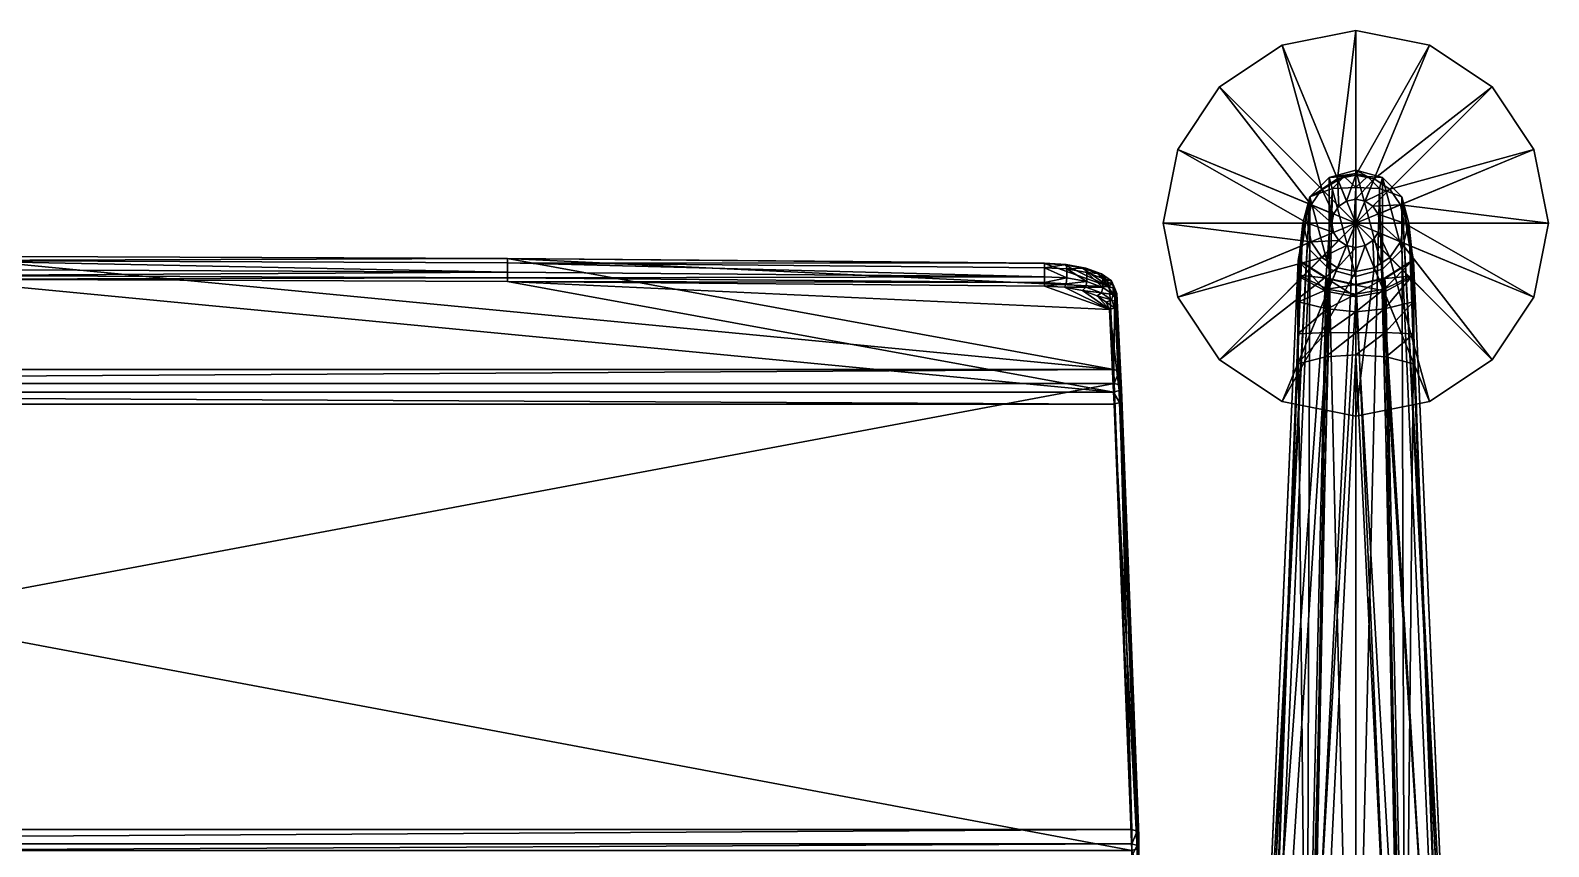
# Model space of a CAD drawing. Extents: x -0.75 to 2.5, y -6.86 to 0.72.
# Drawn here: x 2.185 to 2.5, y -6.3461 to -6.1769 of the extents above; entities that cross this region are included whole.
import ezdxf

# ---------------------------------------------------------------- set-up
doc = ezdxf.new("R2010")
doc.units = 0
doc.layers.add('72OFGO2D01_GRAFIK', color=1, linetype='CONTINUOUS')
doc.layers.add('72VIAI3D_ANY', color=1, linetype='CONTINUOUS')

# ---------------------------------------------------------------- blocks, each defined once
blk = doc.blocks.new('OB__000009')
at = {"layer": '72VIAI3D_ANY'}
mesh = blk.add_polyface(dxfattribs=at)
corners = [(0.032, -0.00067, 0.06625), (0.0265, -0.00147, 0.06163), (0.032, 0, 0.06002), (0.02959, -0.00131, 0.06695), (0.03441, -0.00131, 0.06695), (0.0375, -0.00147, 0.06163), (0.02248, -0.0055, 0.0661), (0.02713, -0.00376, 0.06969), (0.03688, -0.00376, 0.06969), (0.04153, -0.0055, 0.0661), (0.032, -0.00355, 0.07141), (0.0265, -0.00147), (0.02248, -0.0055), (0.021, -0.011, 0.024), (0.021, -0.011), (0.02248, -0.0165, 0.02668), (0.04153, -0.0165), (0.043, -0.011, 0.024), (0.043, -0.011), (0.04153, -0.0055), (0.0375, -0.00147), (0.032, 0), (0.04382, -0.01867, 0.05968), (0.04395, -0.01872, 0.0664), (0.02018, -0.01867, 0.05968), (0.02006, -0.01872, 0.0664), (0.0375, -0.02053), (0.032, -0.022), (0.0265, -0.02053), (0.02248, -0.0165)]
mesh.append_faces([[corners[k] for k in face] for face in [(1, 0, 3), (2, 4, 0), (3, 6, 1), (6, 3, 7), (8, 5, 9), (5, 8, 4), (6, 11, 1), (11, 6, 12), (12, 13, 14), (15, 14, 13), (16, 17, 18), (18, 9, 19), (5, 19, 9), (19, 5, 20), (20, 2, 21), (21, 1, 11), (19, 16, 18)]], dxfattribs={"vtx0": -1, "color": 9})
mesh.append_faces([[corners[k] for k in face] for face in [(0, 1, 2), (4, 2, 5), (24, 6, 25), (20, 16, 19), (16, 20, 26), (21, 26, 20), (26, 21, 27), (11, 27, 21), (12, 28, 11), (28, 12, 29)]], dxfattribs={"vtx0": -1, "vtx1": -1, "color": 9})
mesh.append_faces([[corners[k] for k in face] for face in [(9, 17, 22), (13, 6, 24)]], dxfattribs={"vtx0": -1, "vtx1": -1, "vtx2": -1, "color": 9})
mesh.append_faces([[corners[k] for k in face] for face in [(10, 3, 0), (10, 0, 4), (10, 7, 3), (10, 4, 8), (13, 12, 6), (9, 18, 17), (2, 20, 5), (1, 21, 2), (9, 22, 23)]], dxfattribs={"vtx0": -1, "vtx2": -1, "color": 9})
mesh.append_faces([[corners[k] for k in face] for face in [(14, 29, 12)]], dxfattribs={"vtx1": -1, "color": 9})
mesh = blk.add_polyface(dxfattribs=at)
corners = [(0.021, -0.011), (0.02248, -0.0165, 0.02668), (0.02248, -0.0165), (0.0265, -0.02053, 0.02745), (0.0265, -0.02053), (0.032, -0.022, 0.02578), (0.032, -0.022), (0.0375, -0.02053, 0.02745), (0.0375, -0.02053), (0.04153, -0.0165, 0.02668), (0.04153, -0.0165), (0.043, -0.011, 0.024), (0.03804, -0.02245, 0.06559), (0.04413, -0.02189, 0.07233), (0.04395, -0.01872, 0.0664), (0.03823, -0.02504, 0.07032), (0.02577, -0.02504, 0.07032), (0.02006, -0.01872, 0.0664), (0.01987, -0.02189, 0.07233), (0.02596, -0.02245, 0.06559), (0.03793, -0.02237, 0.06064), (0.04382, -0.01867, 0.05968), (0.02018, -0.01867, 0.05968), (0.02608, -0.02237, 0.06064), (0.0379, -0.02465, 0.05623), (0.0438, -0.02176, 0.05372), (0.02021, -0.02176, 0.05372), (0.02611, -0.02465, 0.05623), (0.032, -0.0238, 0.06543), (0.032, -0.02623, 0.06974), (0.032, -0.02367, 0.06104), (0.032, -0.02568, 0.0571), (0.04153, -0.0055, 0.0661), (0.04387, -0.02728, 0.04988), (0.04401, -0.03394, 0.04905), (0.02248, -0.0055, 0.0661), (0.021, -0.011, 0.024), (0.02014, -0.02728, 0.04988), (0.01999, -0.03394, 0.04905), (0.0265, -0.00147)]
mesh.append_faces([[corners[k] for k in face] for face in [(0, 1, 2), (3, 2, 1), (2, 3, 4), (5, 4, 3), (4, 5, 6), (7, 6, 5), (6, 7, 8), (9, 8, 7), (8, 9, 10), (11, 10, 9), (12, 13, 14), (13, 12, 15), (16, 17, 18), (17, 16, 19), (20, 14, 21), (14, 20, 12), (19, 22, 17), (22, 19, 23), (24, 21, 25), (21, 24, 20), (23, 26, 22), (26, 23, 27), (28, 15, 12), (19, 29, 28), (30, 12, 20), (12, 30, 28), (28, 23, 19), (23, 28, 30), (20, 31, 30), (30, 27, 23)]], dxfattribs={"vtx0": -1, "color": 9})
mesh.append_faces([[corners[k] for k in face] for face in [(17, 35, 18), (26, 36, 22), (37, 36, 26), (38, 36, 37), (6, 39, 4)]], dxfattribs={"vtx0": -1, "vtx1": -1, "color": 9})
mesh.append_faces([[corners[k] for k in face] for face in [(32, 14, 13), (11, 25, 21), (11, 33, 25), (11, 34, 33)]], dxfattribs={"vtx0": -1, "vtx2": -1, "color": 9})
mesh = blk.add_polyface(dxfattribs=at)
corners = [(0.032, -0.25709, 0.18746), (0.0265, -0.02053, 0.02745), (0.0217, -0.25622, 0.18844), (0.032, -0.022, 0.02578), (0.0423, -0.25622, 0.18844), (0.0375, -0.02053, 0.02745), (0.04216, -0.20841, 0.29661), (0.04153, -0.0055, 0.0661), (0.052, -0.21037, 0.29325), (0.032, -0.20773, 0.29776), (0.03688, -0.00376, 0.06969), (0.02184, -0.20841, 0.29661), (0.032, -0.00355, 0.07141), (0.012, -0.21037, 0.29325), (0.02713, -0.00376, 0.06969), (0.012, -0.20011, 0.26994), (0.02248, -0.0055, 0.0661), (0.052, -0.254, 0.1914), (0.04421, -0.04023, 0.05142), (0.043, -0.011, 0.024), (0.052, -0.2506, 0.19634), (0.052, -0.20011, 0.26994), (0.021, -0.011, 0.024), (0.012, -0.2506, 0.19634), (0.012, -0.254, 0.1914), (0.01979, -0.04023, 0.05142), (0.0423, -0.20267, 0.26725), (0.052, -0.20622, 0.27415), (0.0217, -0.2076, 0.2706), (0.012, -0.20622, 0.27415), (0.0217, -0.20267, 0.26725), (0.032, -0.20363, 0.26637), (0.0423, -0.2076, 0.2706), (0.032, -0.20808, 0.26935), (0.032, -0.03825, 0.05607), (0.0217, -0.24833, 0.19928), (0.02569, -0.03866, 0.05481), (0.032, -0.24762, 0.20036), (0.04413, -0.02189, 0.07233), (0.032, -0.02623, 0.06974), (0.03823, -0.02504, 0.07032), (0.01987, -0.02189, 0.07233), (0.0423, -0.24833, 0.19928), (0.03831, -0.03866, 0.05481), (0.04153, -0.0165, 0.02668), (0.02248, -0.0165, 0.02668)]
mesh.append_faces([[corners[k] for k in face] for face in [(1, 0, 3), (6, 7, 8), (36, 23, 25), (38, 26, 21), (30, 41, 15), (20, 43, 18)]], dxfattribs={"color": 9})
mesh.append_faces([[corners[k] for k in face] for face in [(9, 10, 6), (11, 12, 9), (26, 27, 21), (28, 15, 29), (15, 28, 30), (31, 32, 26), (30, 33, 31), (35, 34, 37), (26, 39, 31), (39, 26, 40), (39, 30, 31), (34, 42, 37), (45, 2, 1)]], dxfattribs={"vtx0": -1, "color": 9})
mesh.append_faces([[corners[k] for k in face] for face in [(17, 18, 19), (18, 17, 20), (7, 21, 8), (22, 23, 24), (23, 22, 25), (34, 35, 36), (5, 17, 44)]], dxfattribs={"vtx0": -1, "vtx1": -1, "color": 9})
mesh.append_faces([[corners[k] for k in face] for face in [(17, 5, 4), (2, 45, 24)]], dxfattribs={"vtx0": -1, "vtx1": -1, "vtx2": -1, "color": 9})
mesh.append_faces([[corners[k] for k in face] for face in [(15, 16, 13), (42, 34, 43)]], dxfattribs={"vtx0": -1, "vtx2": -1, "color": 9})
mesh.append_faces([[corners[k] for k in face] for face in [(3, 4, 5), (13, 14, 11), (19, 44, 17)]], dxfattribs={"vtx1": -1, "color": 9})
mesh.append_faces([[corners[k] for k in face] for face in [(23, 36, 35)]], dxfattribs={"vtx1": -1, "vtx2": -1, "color": 9})
mesh.append_faces([[corners[k] for k in face] for face in [(0, 1, 2), (4, 3, 0), (43, 20, 42), (45, 22, 24)]], dxfattribs={"vtx2": -1, "color": 9})
mesh = blk.add_polyface(dxfattribs=at)
corners = [(0.04153, -0.0055, 0.0661), (0.04216, -0.20841, 0.29661), (0.03688, -0.00376, 0.06969), (0.032, -0.20773, 0.29776), (0.032, -0.00355, 0.07141), (0.02184, -0.20841, 0.29661), (0.02713, -0.00376, 0.06969), (0.012, -0.21037, 0.29325), (0.02248, -0.0055, 0.0661), (0.012, -0.20011, 0.26994), (0.01987, -0.02189, 0.07233), (0.052, -0.20011, 0.26994), (0.04413, -0.02189, 0.07233), (0.03796, -0.02873, 0.05341), (0.0438, -0.02176, 0.05372), (0.04387, -0.02728, 0.04988), (0.0379, -0.02465, 0.05623), (0.02611, -0.02465, 0.05623), (0.02014, -0.02728, 0.04988), (0.02021, -0.02176, 0.05372), (0.02604, -0.02873, 0.05341), (0.01999, -0.03394, 0.04905), (0.02589, -0.03364, 0.05286), (0.03812, -0.03364, 0.05286), (0.04401, -0.03394, 0.04905), (0.01979, -0.04023, 0.05142), (0.02569, -0.03866, 0.05481), (0.03831, -0.03866, 0.05481), (0.04421, -0.04023, 0.05142), (0.03823, -0.02504, 0.07032), (0.032, -0.0238, 0.06543), (0.032, -0.02623, 0.06974), (0.02596, -0.02245, 0.06559), (0.02577, -0.02504, 0.07032), (0.032, -0.02568, 0.0571), (0.03793, -0.02237, 0.06064), (0.032, -0.02367, 0.06104), (0.032, -0.02934, 0.05463), (0.032, -0.03369, 0.05422), (0.032, -0.03825, 0.05607), (0.0423, -0.20267, 0.26725), (0.0217, -0.20267, 0.26725), (0.043, -0.011, 0.024), (0.021, -0.011, 0.024)]
mesh.append_faces([[corners[k] for k in face] for face in [(0, 1, 2), (6, 7, 8), (40, 12, 29), (10, 41, 33)]], dxfattribs={"color": 9})
mesh.append_faces([[corners[k] for k in face] for face in [(13, 14, 15), (14, 13, 16), (17, 18, 19), (18, 17, 20), (20, 21, 18), (21, 20, 22), (23, 15, 24), (15, 23, 13), (22, 25, 21), (25, 22, 26), (27, 24, 28), (24, 27, 23), (29, 30, 31), (31, 32, 33), (34, 35, 16), (17, 36, 34), (37, 16, 13), (16, 37, 34), (34, 20, 17), (20, 34, 37), (37, 22, 20), (22, 37, 38), (38, 13, 23), (13, 38, 37), (38, 26, 22), (26, 38, 39), (39, 23, 27), (23, 39, 38), (41, 31, 33)]], dxfattribs={"vtx0": -1, "color": 9})
mesh.append_faces([[corners[k] for k in face] for face in [(11, 0, 12), (25, 43, 21)]], dxfattribs={"vtx0": -1, "vtx1": -1, "color": 9})
mesh.append_faces([[corners[k] for k in face] for face in [(4, 5, 6)]], dxfattribs={"vtx0": -1, "vtx1": -1, "vtx2": -1, "color": 9})
mesh.append_faces([[corners[k] for k in face] for face in [(2, 3, 4), (8, 9, 10), (42, 28, 24)]], dxfattribs={"vtx0": -1, "vtx2": -1, "color": 9})
blk = doc.blocks.new('OB__000541')
at = {"layer": '72VIAI3D_ANY'}
blk.add_blockref('OB__000009', (2.42801, -6.20586, 0.029), dxfattribs=at)
blk = doc.blocks.new('72VIAI3D__000542')
at = {"layer": '72VIAI3D_ANY'}
blk.add_blockref('OB__000541', (0, 0), dxfattribs=at)
blk = doc.blocks.new('OB__000012')
at = {"layer": '72VIAI3D_ANY'}
mesh = blk.add_polyface(dxfattribs=at)
corners = [(0.02469, -0.00305), (0.04, 0), (0.04, -0.04), (0.02469, -0.00305, 0.006), (0.04, 0, 0.006), (0.03617, -0.03076, 0.018), (0.04, -0.03, 0.018), (0.03809, -0.03538, 0.026), (0.04, -0.035, 0.026), (0.04, -0.03, 0.026), (0.03617, -0.03076, 0.026), (0.01172, -0.01172), (0.01172, -0.01172, 0.006), (0.03293, -0.03293, 0.018), (0.03646, -0.03646, 0.026), (0.03293, -0.03293, 0.026), (0.00304, -0.02469), (0.00304, -0.02469, 0.006), (0.03076, -0.03617, 0.018), (0.03538, -0.03809, 0.026), (0.03076, -0.03617, 0.026), (0, -0.04), (0, -0.04, 0.006), (0.03, -0.04, 0.018), (0.035, -0.04, 0.026), (0.03, -0.04, 0.026), (0.04, -0.035, 0.029), (0.03809, -0.03538, 0.029), (0.03646, -0.03646, 0.029), (0.03538, -0.03809, 0.029), (0.035, -0.04, 0.029)]
mesh.append_faces([[corners[k] for k in face] for face in [(0, 1, 2), (7, 8, 9), (9, 10, 7), (11, 0, 2), (14, 7, 10), (10, 15, 14), (16, 11, 2), (19, 14, 15), (15, 20, 19), (21, 16, 2), (24, 19, 20), (20, 25, 24)]], dxfattribs={"vtx1": -1, "vtx2": -1, "color": 159})
mesh.append_faces([[corners[k] for k in face] for face in [(3, 4, 1), (1, 0, 3), (5, 6, 4), (4, 3, 5), (12, 3, 0), (0, 11, 12), (13, 5, 3), (3, 12, 13), (17, 12, 11), (11, 16, 17), (18, 13, 12), (12, 17, 18), (22, 17, 16), (16, 21, 22), (23, 18, 17), (17, 22, 23), (9, 6, 5), (5, 10, 9), (10, 5, 13), (13, 15, 10), (15, 13, 18), (18, 20, 15), (20, 18, 23), (23, 25, 20), (26, 8, 7), (7, 27, 26), (27, 7, 14), (14, 28, 27), (28, 14, 19), (19, 29, 28), (29, 19, 24), (24, 30, 29)]], dxfattribs={"vtx2": -1, "color": 159})
mesh = blk.add_polyface(dxfattribs=at)
corners = [(0.07696, -0.02469), (0.08, -0.04), (0.04, -0.04), (0.07696, -0.02469, 0.006), (0.08, -0.04, 0.006), (0.04924, -0.03617, 0.018), (0.05, -0.04, 0.018), (0.04462, -0.03809, 0.026), (0.045, -0.04, 0.026), (0.05, -0.04, 0.026), (0.04924, -0.03617, 0.026), (0.06828, -0.01172), (0.06828, -0.01172, 0.006), (0.04707, -0.03293, 0.018), (0.04354, -0.03646, 0.026), (0.04707, -0.03293, 0.026), (0.05531, -0.00305), (0.05531, -0.00305, 0.006), (0.04383, -0.03076, 0.018), (0.04191, -0.03538, 0.026), (0.04383, -0.03076, 0.026), (0.04, 0), (0.04, 0, 0.006), (0.04, -0.03, 0.018), (0.04, -0.035, 0.026), (0.04, -0.03, 0.026), (0.045, -0.04, 0.029), (0.04462, -0.03809, 0.029), (0.04354, -0.03646, 0.029), (0.04191, -0.03538, 0.029), (0.04, -0.035, 0.029)]
mesh.append_faces([[corners[k] for k in face] for face in [(0, 1, 2), (7, 8, 9), (9, 10, 7), (11, 0, 2), (14, 7, 10), (10, 15, 14), (16, 11, 2), (19, 14, 15), (15, 20, 19), (21, 16, 2), (24, 19, 20), (20, 25, 24)]], dxfattribs={"vtx1": -1, "vtx2": -1, "color": 159})
mesh.append_faces([[corners[k] for k in face] for face in [(3, 4, 1), (1, 0, 3), (5, 6, 4), (4, 3, 5), (12, 3, 0), (0, 11, 12), (13, 5, 3), (3, 12, 13), (17, 12, 11), (11, 16, 17), (18, 13, 12), (12, 17, 18), (22, 17, 16), (16, 21, 22), (23, 18, 17), (17, 22, 23), (9, 6, 5), (5, 10, 9), (10, 5, 13), (13, 15, 10), (15, 13, 18), (18, 20, 15), (20, 18, 23), (23, 25, 20), (26, 8, 7), (7, 27, 26), (27, 7, 14), (14, 28, 27), (28, 14, 19), (19, 29, 28), (29, 19, 24), (24, 30, 29)]], dxfattribs={"vtx2": -1, "color": 159})
mesh = blk.add_polyface(dxfattribs=at)
corners = [(0.00304, -0.05531), (0, -0.04), (0.04, -0.04), (0.00304, -0.05531, 0.006), (0, -0.04, 0.006), (0.03076, -0.04383, 0.018), (0.03, -0.04, 0.018), (0.03538, -0.04191, 0.026), (0.035, -0.04, 0.026), (0.03, -0.04, 0.026), (0.03076, -0.04383, 0.026), (0.01172, -0.06828), (0.01172, -0.06828, 0.006), (0.03293, -0.04707, 0.018), (0.03646, -0.04354, 0.026), (0.03293, -0.04707, 0.026), (0.02469, -0.07695), (0.02469, -0.07695, 0.006), (0.03617, -0.04924, 0.018), (0.03809, -0.04462, 0.026), (0.03617, -0.04924, 0.026), (0.04, -0.08), (0.04, -0.08, 0.006), (0.04, -0.05, 0.018), (0.04, -0.045, 0.026), (0.04, -0.05, 0.026), (0.035, -0.04, 0.029), (0.03538, -0.04191, 0.029), (0.03646, -0.04354, 0.029), (0.03809, -0.04462, 0.029), (0.04, -0.045, 0.029)]
mesh.append_faces([[corners[k] for k in face] for face in [(0, 1, 2), (7, 8, 9), (9, 10, 7), (11, 0, 2), (14, 7, 10), (10, 15, 14), (16, 11, 2), (19, 14, 15), (15, 20, 19), (21, 16, 2), (24, 19, 20), (20, 25, 24)]], dxfattribs={"vtx1": -1, "vtx2": -1, "color": 159})
mesh.append_faces([[corners[k] for k in face] for face in [(3, 4, 1), (1, 0, 3), (5, 6, 4), (4, 3, 5), (12, 3, 0), (0, 11, 12), (13, 5, 3), (3, 12, 13), (17, 12, 11), (11, 16, 17), (18, 13, 12), (12, 17, 18), (22, 17, 16), (16, 21, 22), (23, 18, 17), (17, 22, 23), (9, 6, 5), (5, 10, 9), (10, 5, 13), (13, 15, 10), (15, 13, 18), (18, 20, 15), (20, 18, 23), (23, 25, 20), (26, 8, 7), (7, 27, 26), (27, 7, 14), (14, 28, 27), (28, 14, 19), (19, 29, 28), (29, 19, 24), (24, 30, 29)]], dxfattribs={"vtx2": -1, "color": 159})
mesh = blk.add_polyface(dxfattribs=at)
corners = [(0.05531, -0.07695), (0.04, -0.08), (0.04, -0.04), (0.05531, -0.07695, 0.006), (0.04, -0.08, 0.006), (0.04383, -0.04924, 0.018), (0.04, -0.05, 0.018), (0.04191, -0.04462, 0.026), (0.04, -0.045, 0.026), (0.04, -0.05, 0.026), (0.04383, -0.04924, 0.026), (0.06828, -0.06828), (0.06828, -0.06828, 0.006), (0.04707, -0.04707, 0.018), (0.04354, -0.04354, 0.026), (0.04707, -0.04707, 0.026), (0.07696, -0.05531), (0.07696, -0.05531, 0.006), (0.04924, -0.04383, 0.018), (0.04462, -0.04191, 0.026), (0.04924, -0.04383, 0.026), (0.08, -0.04), (0.08, -0.04, 0.006), (0.05, -0.04, 0.018), (0.045, -0.04, 0.026), (0.05, -0.04, 0.026), (0.04, -0.045, 0.029), (0.04191, -0.04462, 0.029), (0.04354, -0.04354, 0.029), (0.04462, -0.04191, 0.029), (0.045, -0.04, 0.029)]
mesh.append_faces([[corners[k] for k in face] for face in [(0, 1, 2), (7, 8, 9), (9, 10, 7), (11, 0, 2), (14, 7, 10), (10, 15, 14), (16, 11, 2), (19, 14, 15), (15, 20, 19), (21, 16, 2), (24, 19, 20), (20, 25, 24)]], dxfattribs={"vtx1": -1, "vtx2": -1, "color": 159})
mesh.append_faces([[corners[k] for k in face] for face in [(3, 4, 1), (1, 0, 3), (5, 6, 4), (4, 3, 5), (12, 3, 0), (0, 11, 12), (13, 5, 3), (3, 12, 13), (17, 12, 11), (11, 16, 17), (18, 13, 12), (12, 17, 18), (22, 17, 16), (16, 21, 22), (23, 18, 17), (17, 22, 23), (9, 6, 5), (5, 10, 9), (10, 5, 13), (13, 15, 10), (15, 13, 18), (18, 20, 15), (20, 18, 23), (23, 25, 20), (26, 8, 7), (7, 27, 26), (27, 7, 14), (14, 28, 27), (28, 14, 19), (19, 29, 28), (29, 19, 24), (24, 30, 29)]], dxfattribs={"vtx2": -1, "color": 159})
blk = doc.blocks.new('OB__000543')
at = {"layer": '72VIAI3D_ANY'}
blk.add_blockref('OB__000012', (2.42001, -6.17686), dxfattribs=at)
blk = doc.blocks.new('72VIAI3D__000544')
at = {"layer": '72VIAI3D_ANY'}
blk.add_blockref('OB__000543', (0, 0), dxfattribs=at)
blk = doc.blocks.new('72VIAI3D__000547')
at = {"layer": '72VIAI3D_ANY'}
for name in ['72VIAI3D__000544', '72VIAI3D__000542']:
    blk.add_blockref(name, (0, 0), dxfattribs=at)
blk = doc.blocks.new('OB__000068')
at = {"layer": '72VIAI3D_ANY'}
mesh = blk.add_polyface(dxfattribs=at)
corners = [(0.00525, -0.02824, 0.54774), (0.49483, -0.0307, 0.5423), (0.00517, -0.0307, 0.5423), (0.4985, -0.12327, 0.35776), (0.0015, -0.12327, 0.35776), (0.0015, -0.12434, 0.34248), (0.4985, -0.12184, 0.34903), (0.0015, -0.12184, 0.34903), (0.4985, -0.11887, 0.35538), (0.0015, -0.11887, 0.35538), (0.49487, -0.0264, 0.53972), (0.00513, -0.0264, 0.53972), (0.49477, -0.02354, 0.54591), (0.00523, -0.02354, 0.54591), (0.49475, -0.02824, 0.54774), (0.25, -0.00478, 0.60877), (0.13101, -0.00332, 0.60836), (0.25, -0.00093, 0.60904), (0.25, -0.00282, 0.60969), (0.13101, -0.00143, 0.60771), (0.01961, -0.00429, 0.60571), (0.01961, -0.00242, 0.605), (0.25, -0.00005, 0.60715), (0.13101, -0.00054, 0.60582), (0.13101, -0.00527, 0.60745), (0.00611, -0.01106, 0.59224), (0.01961, -0.00623, 0.60484), (0.01961, -0.00156, 0.60306), (0.00611, -0.00639, 0.59046), (0.25, 0, 0.60832), (0.13101, -0.0005, 0.60699), (0.13101, -0.00452, 0.60838), (0.25, -0.00402, 0.6097), (0.01961, -0.00547, 0.60576), (0.01961, -0.0015, 0.60425), (0.01544, -0.0018, 0.60243)]
mesh.append_faces([[corners[k] for k in face] for face in [(19, 20, 21), (20, 31, 33), (34, 19, 21)]], dxfattribs={"vtx0": -1, "color": 9})
mesh.append_faces([[corners[k] for k in face] for face in [(0, 1, 2), (2, 3, 4), (5, 6, 7), (7, 8, 9), (9, 10, 11), (11, 12, 13), (16, 17, 18), (17, 16, 19), (20, 19, 16), (24, 25, 26), (27, 28, 23), (13, 23, 28)]], dxfattribs={"vtx0": -1, "vtx1": -1, "color": 9})
mesh.append_faces([[corners[k] for k in face] for face in [(14, 0, 15)]], dxfattribs={"vtx0": -1, "vtx1": -1, "vtx2": -1, "color": 9})
mesh.append_faces([[corners[k] for k in face] for face in [(13, 22, 23), (0, 24, 15), (23, 29, 30), (29, 23, 22), (30, 17, 19), (17, 30, 29), (15, 31, 32), (31, 15, 24), (32, 16, 18), (16, 32, 31), (31, 20, 16), (24, 33, 31), (33, 24, 26), (27, 30, 34), (30, 27, 23), (19, 34, 30), (34, 35, 27)]], dxfattribs={"vtx0": -1, "vtx2": -1, "color": 9})
mesh.append_faces([[corners[k] for k in face] for face in [(0, 25, 24)]], dxfattribs={"vtx1": -1, "vtx2": -1, "color": 9})
mesh = blk.add_polyface(dxfattribs=at)
corners = [(0.36899, -0.00332, 0.60836), (0.25, -0.00093, 0.60904), (0.36899, -0.00143, 0.60771), (0.25, -0.00282, 0.60969), (0.4804, -0.00429, 0.60571), (0.4804, -0.00242, 0.605), (0.49483, -0.0307, 0.5423), (0.00525, -0.02824, 0.54774), (0.49475, -0.02824, 0.54774), (0.4985, -0.12327, 0.35776), (0.00517, -0.0307, 0.5423), (0.4985, -0.12642, 0.35103), (0.0015, -0.12327, 0.35776), (0.4985, -0.12184, 0.34903), (0.0015, -0.12434, 0.34248), (0.4985, -0.12434, 0.34248), (0.4985, -0.11887, 0.35538), (0.0015, -0.12184, 0.34903), (0.49487, -0.0264, 0.53972), (0.0015, -0.11887, 0.35538), (0.49477, -0.02354, 0.54591), (0.00513, -0.0264, 0.53972), (0.36899, -0.00054, 0.60582), (0.25, -0.00005, 0.60715), (0.48039, -0.00623, 0.60484), (0.49389, -0.01106, 0.59224), (0.36899, -0.00527, 0.60745), (0.49389, -0.00639, 0.59046), (0.48039, -0.00156, 0.60306), (0.00523, -0.02354, 0.54591), (0.25, -0.00478, 0.60877), (0.25, 0, 0.60832), (0.36899, -0.0005, 0.60699), (0.36899, -0.00452, 0.60838), (0.25, -0.00402, 0.6097), (0.4804, -0.00547, 0.60576), (0.4804, -0.0015, 0.60425)]
mesh.append_faces([[corners[k] for k in face] for face in [(4, 2, 5), (33, 4, 35), (2, 36, 5)]], dxfattribs={"vtx0": -1, "color": 9})
mesh.append_faces([[corners[k] for k in face] for face in [(6, 7, 8), (9, 10, 6), (11, 12, 9), (13, 14, 15), (16, 17, 13), (18, 19, 16), (20, 21, 18), (24, 25, 26), (22, 27, 28), (22, 31, 23), (31, 22, 32), (32, 1, 31), (1, 32, 2), (30, 33, 26), (33, 30, 34), (34, 0, 33), (0, 34, 3), (4, 33, 0), (26, 35, 24), (35, 26, 33), (28, 32, 22), (32, 28, 36), (36, 2, 32)]], dxfattribs={"vtx0": -1, "vtx1": -1, "color": 9})
mesh.append_faces([[corners[k] for k in face] for face in [(29, 20, 23)]], dxfattribs={"vtx0": -1, "vtx1": -1, "vtx2": -1, "color": 9})
mesh.append_faces([[corners[k] for k in face] for face in [(0, 1, 2), (1, 0, 3), (2, 4, 0), (26, 25, 8)]], dxfattribs={"vtx0": -1, "vtx2": -1, "color": 9})
mesh.append_faces([[corners[k] for k in face] for face in [(22, 23, 20), (30, 26, 8)]], dxfattribs={"vtx1": -1, "vtx2": -1, "color": 9})
mesh = blk.add_polyface(dxfattribs=at)
corners = [(0.48921, -0.00344, 0.60232), (0.49253, -0.0065, 0.59994), (0.48921, -0.00531, 0.60304), (0.48503, -0.00268, 0.60431), (0.48503, -0.00455, 0.60503), (0.4804, -0.00242, 0.605), (0.4804, -0.00429, 0.60571), (0.49389, -0.00639, 0.59046), (0.48456, -0.0018, 0.60243), (0.48039, -0.00156, 0.60306), (0.48832, -0.00248, 0.60064), (0.4913, -0.00355, 0.59786), (0.48456, -0.00647, 0.60421), (0.49389, -0.01106, 0.59224), (0.48039, -0.00623, 0.60484), (0.48832, -0.00715, 0.60242), (0.4913, -0.00822, 0.59964), (0.36899, -0.00054, 0.60582), (0.49477, -0.02354, 0.54591), (0.48899, -0.0025, 0.60164), (0.49222, -0.00366, 0.59862), (0.48899, -0.00647, 0.60315), (0.49222, -0.00763, 0.60013), (0.48491, -0.00176, 0.60358), (0.48491, -0.00573, 0.60509), (0.4804, -0.00547, 0.60576), (0.4804, -0.0015, 0.60425)]
mesh.append_faces([[corners[k] for k in face] for face in [(0, 1, 2), (3, 2, 4), (2, 3, 0), (5, 4, 6), (4, 5, 3), (11, 19, 10), (19, 11, 20), (20, 0, 19), (1, 21, 2), (22, 15, 21), (15, 22, 16), (3, 19, 0), (19, 3, 23), (23, 10, 19), (10, 23, 8), (21, 12, 24), (12, 21, 15), (2, 24, 4), (24, 2, 21), (14, 24, 12), (4, 25, 6), (25, 4, 24), (5, 23, 3), (23, 5, 26), (26, 8, 23)]], dxfattribs={"vtx0": -1, "color": 9})
mesh.append_faces([[corners[k] for k in face] for face in [(12, 13, 14), (15, 13, 12), (16, 13, 15), (7, 17, 18), (24, 14, 25), (8, 26, 9)]], dxfattribs={"vtx0": -1, "vtx1": -1, "color": 9})
mesh.append_faces([[corners[k] for k in face] for face in [(7, 8, 9), (7, 10, 8), (7, 11, 10)]], dxfattribs={"vtx0": -1, "vtx2": -1, "color": 9})
mesh = blk.add_polyface(dxfattribs=at)
corners = [(0.49626, -0.02684, 0.54719), (0.49539, -0.00779, 0.591), (0.49627, -0.02494, 0.54645), (0.49539, -0.00966, 0.59171), (0.49466, -0.00613, 0.59532), (0.49466, -0.008, 0.59603), (0.49253, -0.00463, 0.59923), (0.49253, -0.0065, 0.59994), (0.48921, -0.00344, 0.60232), (0.49389, -0.00639, 0.59046), (0.49322, -0.0049, 0.59435), (0.4913, -0.00355, 0.59786), (0.49322, -0.00957, 0.59613), (0.49389, -0.01106, 0.59224), (0.4913, -0.00822, 0.59964), (0.49222, -0.00366, 0.59862), (0.4943, -0.00512, 0.59481), (0.49222, -0.00763, 0.60013), (0.4943, -0.00909, 0.59632), (0.48899, -0.00647, 0.60315), (0.49502, -0.00674, 0.59059), (0.49477, -0.02354, 0.54591), (0.49589, -0.02389, 0.54604), (0.49588, -0.02789, 0.5476), (0.49502, -0.01071, 0.59211)]
mesh.append_faces([[corners[k] for k in face] for face in [(1, 0, 3), (4, 3, 5), (3, 4, 1), (6, 5, 7), (5, 6, 4), (7, 8, 6), (10, 15, 11), (15, 10, 16), (16, 6, 15), (6, 16, 4), (5, 17, 7), (17, 5, 18), (18, 14, 17), (14, 18, 12), (8, 15, 6), (19, 7, 17), (22, 1, 20), (4, 20, 1), (20, 4, 16), (9, 16, 10), (0, 24, 3), (18, 3, 24), (3, 18, 5), (24, 12, 18)]], dxfattribs={"vtx0": -1, "color": 9})
mesh.append_faces([[corners[k] for k in face] for face in [(20, 21, 22), (21, 20, 9), (1, 22, 2), (16, 9, 20), (23, 13, 24), (24, 0, 23), (12, 24, 13)]], dxfattribs={"vtx0": -1, "vtx1": -1, "color": 9})
mesh.append_faces([[corners[k] for k in face] for face in [(0, 1, 2)]], dxfattribs={"vtx0": -1, "vtx2": -1, "color": 9})
mesh.append_faces([[corners[k] for k in face] for face in [(12, 13, 14)]], dxfattribs={"vtx1": -1, "color": 9})
mesh.append_faces([[corners[k] for k in face] for face in [(9, 10, 11)]], dxfattribs={"vtx2": -1, "color": 9})
mesh = blk.add_polyface(dxfattribs=at)
corners = [(0.49596, -0.03037, 0.54211), (0.5, -0.12195, 0.35704), (0.49962, -0.12294, 0.35758), (0.49634, -0.02941, 0.54153), (0.49483, -0.0307, 0.5423), (0.4985, -0.12327, 0.35776), (0.4985, -0.12434, 0.34248), (0.49962, -0.12219, 0.34918), (0.4985, -0.12184, 0.34903), (0.49962, -0.12469, 0.3426), (0.5, -0.12322, 0.34963), (0.5, -0.12576, 0.34297), (0.5, -0.12505, 0.35043), (0.5, -0.1202, 0.35609), (0.49636, -0.02769, 0.5405), (0.49626, -0.02684, 0.54719), (0.49627, -0.02494, 0.54645), (0.49389, -0.01106, 0.59224), (0.49588, -0.02789, 0.5476), (0.49475, -0.02824, 0.54774), (0.49589, -0.02389, 0.54604), (0.49487, -0.0264, 0.53972), (0.49599, -0.02672, 0.53991), (0.49477, -0.02354, 0.54591), (0.49962, -0.11921, 0.35556), (0.4985, -0.11887, 0.35538), (0.49962, -0.12608, 0.35089)]
mesh.append_faces([[corners[k] for k in face] for face in [(0, 1, 2), (1, 0, 3), (4, 2, 5), (2, 4, 0), (6, 7, 8), (7, 6, 9), (9, 10, 7), (10, 9, 11), (14, 15, 16), (15, 14, 3), (13, 3, 14), (3, 13, 1), (17, 18, 19), (18, 3, 0), (3, 18, 15), (19, 0, 4), (0, 19, 18), (20, 21, 22), (21, 20, 23), (16, 22, 14), (22, 16, 20), (7, 13, 24), (13, 7, 10), (8, 24, 25), (24, 8, 7), (24, 14, 22), (14, 24, 13), (25, 22, 21), (22, 25, 24), (26, 5, 2), (12, 2, 1)]], dxfattribs={"vtx0": -1, "vtx1": -1, "color": 9})
mesh.append_faces([[corners[k] for k in face] for face in [(12, 13, 10), (13, 12, 1)]], dxfattribs={"vtx0": -1, "vtx2": -1, "color": 9})
blk = doc.blocks.new('OB__000571')
at = {"layer": '72VIAI3D_ANY'}
blk.add_blockref('OB__000068', (1.91501, -6.22365, 0.2263), dxfattribs=at)
blk = doc.blocks.new('72VIAI3D__000572')
at = {"layer": '72VIAI3D_ANY'}
blk.add_blockref('OB__000571', (0, 0), dxfattribs=at)
blk = doc.blocks.new('72VIAI3D__000573')
at = {"layer": '72VIAI3D_ANY'}
blk.add_blockref('72VIAI3D__000572', (0, 0), dxfattribs=at)
blk = doc.blocks.new('72VIAI3D__VI_AI_AD0_000574')
at = {"layer": '72VIAI3D_ANY'}
for name in ['72VIAI3D__000547', '72VIAI3D__000573']:
    blk.add_blockref(name, (0, 0), dxfattribs=at)
blk = doc.blocks.new('OB__000695')
at = {"layer": '72VIAI3D_ANY'}
blk.add_blockref('72VIAI3D__VI_AI_AD0_000574', (0, 0), dxfattribs=at)
blk = doc.blocks.new('OB2D__000696')
at = {"layer": 'DEFAULT', "linetype": 'CONTINUOUS'}
for p, q in [((2.47532, -6.17991), (2.46001, -6.17686)), ((2.42305, -6.20155), (2.42001, -6.21686)), ((2.45451, -6.20733), (2.45048, -6.21136)), ((2.46001, -6.20586), (2.45451, -6.20733)), ((2.46551, -6.20733), (2.46001, -6.20586)), ((2.46954, -6.21136), (2.46551, -6.20733)), ((2.45048, -6.21136), (2.44001, -6.41623)), ((2.45048, -6.21136), (2.44807, -6.22458)), ((2.45048, -6.21136), (2.44901, -6.21686)), ((2.47101, -6.21686), (2.46954, -6.21136)), ((2.47195, -6.22458), (2.46954, -6.21136)), ((2.48001, -6.41623), (2.46954, -6.21136)), ((2.44901, -6.21686), (2.44819, -6.22453)), ((2.47183, -6.22453), (2.47101, -6.21686)), ((2.49697, -6.23217), (2.50001, -6.21686)), ((2.39992, -6.22541), (2.39541, -6.22515)), ((2.40723, -6.22732), (2.40422, -6.2271)), ((2.44807, -6.22458), (2.44788, -6.22775)), ((2.47214, -6.22775), (2.47195, -6.22458)), ((2.284, -6.22817), (2.16501, -6.22768)), ((2.284, -6.22817), (2.39541, -6.22913)), ((2.39541, -6.22913), (2.39992, -6.22938)), ((2.404, -6.23013), (2.39957, -6.23012)), ((2.404, -6.23013), (2.40723, -6.23129)), ((2.40931, -6.22878), (2.40754, -6.22829)), ((2.41003, -6.23039), (2.40931, -6.22878)), ((2.41041, -6.23145), (2.41003, -6.23039)), ((2.44788, -6.22775), (2.44001, -6.40598)), ((2.48001, -6.40598), (2.47214, -6.22775)), ((2.40723, -6.23129), (2.40931, -6.23275)), ((2.40931, -6.23275), (2.41003, -6.23437)), ((2.41128, -6.24859), (2.41041, -6.23145)), ((2.41089, -6.25155), (2.41003, -6.23437)), ((2.41137, -6.25134), (2.41128, -6.24859)), ((2.41089, -6.25155), (2.41135, -6.25306)), ((2.41501, -6.34385), (2.41137, -6.25134)), ((2.41097, -6.25403), (2.41501, -6.3456)), ((2.41501, -6.3456), (2.41501, -6.34385))]:
    blk.add_line(p, q, dxfattribs=at)

msp = doc.modelspace()

# ---------------------------------------------------------------- block references
at = {"layer": '72OFGO2D01_GRAFIK'}
msp.add_blockref('OB2D__000696', (0, 0), dxfattribs=at)
at = {"layer": '72VIAI3D_ANY'}
msp.add_blockref('OB__000695', (0, 0), dxfattribs=at)

doc.saveas('drawing.dxf')
